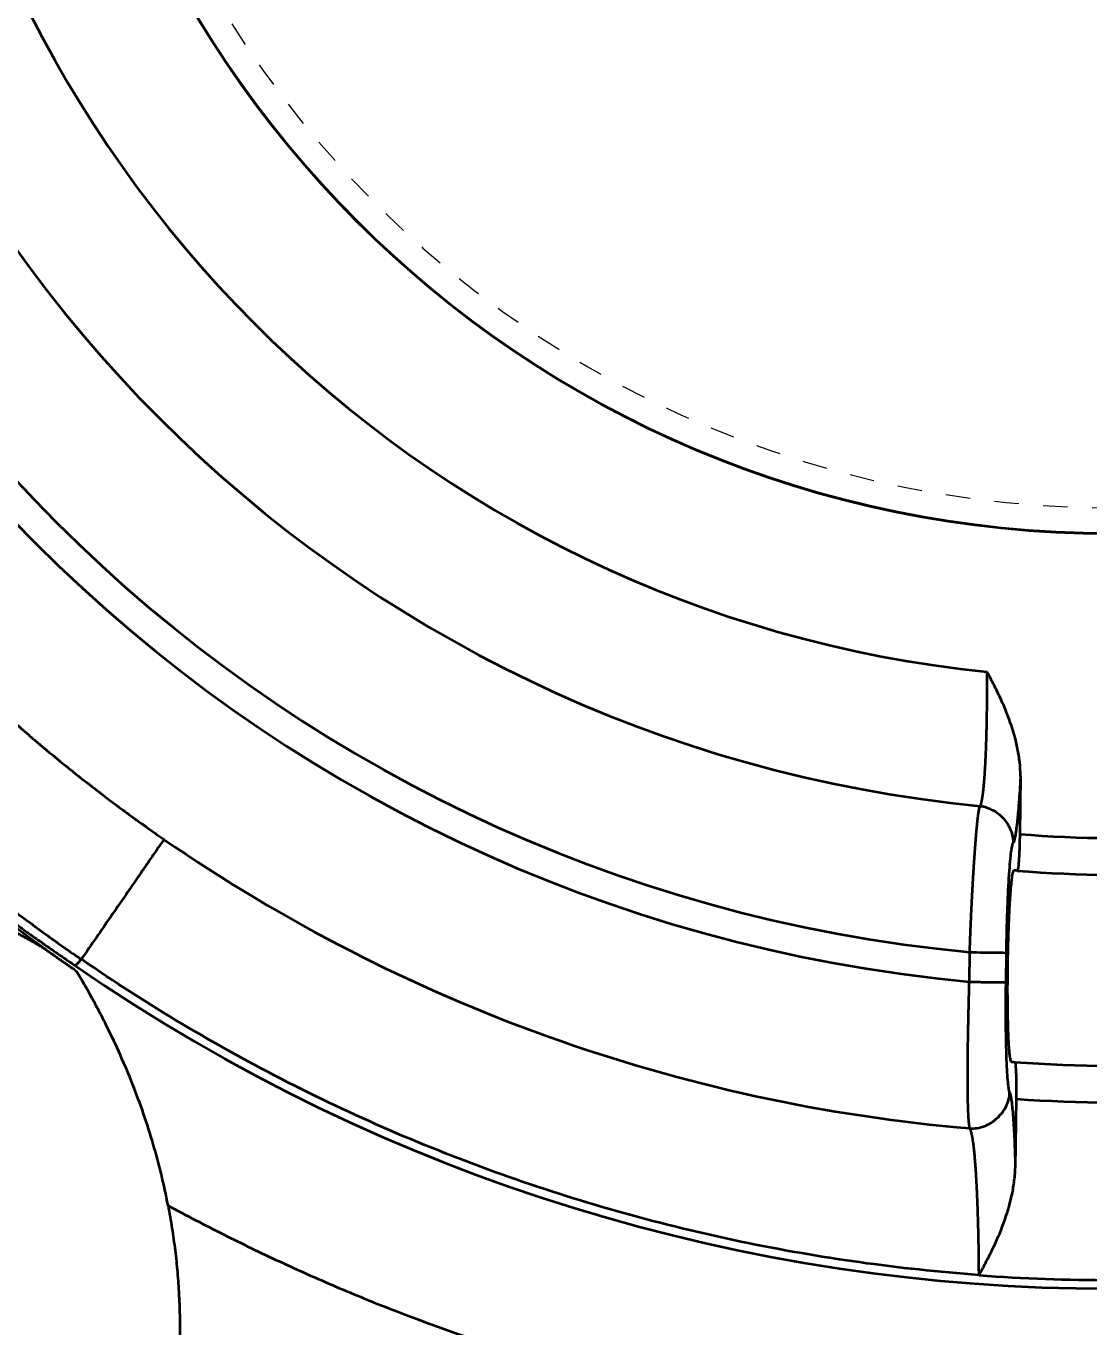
# Model space of a CAD drawing. Header units: millimetres. Extents: x -742 to 742, y -525 to 525.
# Drawn here: x -319.2 to -275.8, y 72.2 to 125.4 of the extents above; entities that cross this region are included whole.
import ezdxf

# ---------------------------------------------------------------- set-up
doc = ezdxf.new("R2010")
doc.units = ezdxf.units.MM
doc.linetypes.add('虚线', pattern=[2, 1, -1])
doc.layers.get('0').update_dxf_attribs({"lineweight": 18})
for name, color, linetype, lineweight in [('尺寸线层', 3, 'Continuous', 18), ('粗实线层', 7, 'Continuous', 35), ('虚线层', 6, '虚线', 18)]:
    doc.layers.add(name, color=color, linetype=linetype, lineweight=lineweight)
doc.styles.add('标准', font='', dxfattribs={"width": 0.667})
doc.styles.get('标准').set_extended_font_data('宋体')
doc.dimstyles.new('标准', dxfattribs={"dimscale": 3, "dimtxt": 3.5, "dimasz": 4, "dimexe": 2, "dimexo": 0, "dimtad": 1, "dimdsep": 46, "dimtxsty": '标准', "dimblk": '_CAXARROW', "dimcen": 0, "dimdle": 6, "dimazin": 2, "dimtfac": 0.707107, "dimtdec": 3, "dimtmove": 2, "dimatfit": 3, "dimfxl": 1, "dimfrac": 2, "dimtolj": 1, "dimarcsym": 1})

# ---------------------------------------------------------------- blocks, each defined once
blk = doc.blocks.new('*X7')
at = {"layer": '尺寸线层', "color": 0, "lineweight": 18}
blk.add_line((-274.916, -46.807), (-274.916, -96.025), dxfattribs=at)
at = {"layer": '尺寸线层', "color": 0, "lineweight": 18, "insert": (-281.954, -94.021), "char_height": 10.5, "width": 21, "attachment_point": 5, "rotation": 90, "line_spacing_factor": 1.15057, "style": '标准'}
blk.add_mtext('\\T1.1;0', dxfattribs=at)
blk = doc.blocks.new('_CAXARROW')
blk.add_hatch(color=0).paths.add_polyline_path([(0, 0), (-1, 0.125), (-1, -0.125)], flags=0)
blk = doc.blocks.new('*X10')
at = {"layer": '尺寸线层', "color": 0, "lineweight": 18}
blk.add_line((-474.916, -11.807), (-474.916, -103.314), dxfattribs=at)
at = {"layer": '尺寸线层', "color": 0, "lineweight": 18, "insert": (-481.954, -93.015), "char_height": 10.5, "width": 41.19614, "attachment_point": 5, "rotation": 90, "line_spacing_factor": 1.15057, "style": '标准'}
blk.add_mtext('\\T1.1;-200', dxfattribs=at)

msp = doc.modelspace()

# ---------------------------------------------------------------- linework, layer by layer
at = {"layer": '粗实线层'}
for p, q in [((-278.595, 94.747), (-278.627, 92.378)), ((-280.684, 86.344), (-280.668, 87.555)), ((-279.186, 86.325), (-279.17, 87.535)), ((-278.77, 81.56), (-278.808, 78.745))]:
    msp.add_line(p, q, dxfattribs=at)
msp.add_circle((-274.916, 148.193), 43.538, dxfattribs=at)
for centre, radius, start, end in [((-274.916, 148.193), 43.534, 180, 360), ((-274.93, 148.179), 49.433, 185.7365, 264.1572), ((-274.93, 148.179), 62.101, 185.32368, 264.6836), ((-274.93, 148.179), 60.894, 185.4054, 264.59313), ((-274.93, 148.179), 54.914, 185.5189, 264.4437), ((-274.93, 148.179), 68.058, 235.39094, 265.16899), ((-274.274, 148.179), 55.97, 265.5401, 273.1041), ((-274.274, 148.179), 57.47, 265.55819, 273.13304), ((-274.93, 148.179), 74.515, 231.3923, 234.31227), ((-274.93, 148.179), 74.366, 235.35727, 304.60855), ((-274.274, 148.179), 65.27, 265.99849, 272.90321), ((-274.274, 148.179), 66.77, 266.13891, 272.79768), ((-274.93, 148.179), 74.015, 265.8473, 274.25284)]:
    msp.add_arc(centre, radius, start, end, dxfattribs=at)
for points, degree, knots in [([(-323.032, 100.086), (-323.002, 100.056), (-322.94, 99.994), (-322.846, 99.899), (-322.749, 99.802), (-322.649, 99.703), (-322.546, 99.601), (-322.441, 99.497), (-322.333, 99.391), (-322.221, 99.282), (-322.107, 99.172), (-321.991, 99.058), (-321.871, 98.943), (-321.748, 98.825), (-321.623, 98.705), (-321.494, 98.583), (-321.363, 98.459), (-321.228, 98.333), (-321.091, 98.204), (-320.95, 98.074), (-320.73, 97.87), (-320.429, 97.594), (-320.047, 97.25), (-319.661, 96.908), (-319.272, 96.568), (-318.882, 96.233), (-318.326, 95.762), (-317.631, 95.189), (-316.828, 94.549), (-316.23, 94.086), (-315.801, 93.761), (-315.501, 93.537), (-315.182, 93.3), (-314.892, 93.089), (-314.643, 92.909), (-314.445, 92.767), (-314.255, 92.632), (-314.075, 92.504), (-313.903, 92.384), (-313.741, 92.272), (-313.636, 92.199), (-313.585, 92.164)], 3, [0, 0, 0, 0, 0.129827, 0.263302, 0.400423, 0.541192, 0.685608, 0.833672, 0.985384, 1.140743, 1.299751, 1.462407, 1.628711, 1.798664, 1.972266, 2.149516, 2.330416, 2.514964, 2.703162, 2.89501, 3.090507, 3.604983, 4.119133, 4.632956, 5.154136, 5.667976, 6.174474, 7.34125, 8.369014, 9.257756, 9.608555, 9.982734, 10.380294, 10.801236, 11.057222, 11.301506, 11.534087, 11.754965, 11.964143, 12.161619, 12.347394, 12.347394, 12.347394, 12.347394]), ([(-280.247, 93.523), (-280.246, 93.524), (-280.244, 93.526), (-280.242, 93.529), (-280.24, 93.532), (-280.237, 93.536), (-280.235, 93.54), (-280.232, 93.545), (-280.23, 93.549), (-280.227, 93.554), (-280.225, 93.559), (-280.223, 93.565), (-280.22, 93.57), (-280.218, 93.576), (-280.215, 93.583), (-280.213, 93.589), (-280.211, 93.596), (-280.208, 93.603), (-280.206, 93.61), (-280.203, 93.617), (-280.201, 93.625), (-280.199, 93.633), (-280.196, 93.642), (-280.194, 93.65), (-280.192, 93.659), (-280.189, 93.668), (-280.187, 93.677), (-280.185, 93.687), (-280.183, 93.697), (-280.18, 93.707), (-280.178, 93.717), (-280.176, 93.728), (-280.174, 93.739), (-280.171, 93.75), (-280.169, 93.761), (-280.167, 93.773), (-280.165, 93.784), (-280.162, 93.797), (-280.16, 93.809), (-280.158, 93.821), (-280.156, 93.834), (-280.154, 93.847), (-280.151, 93.861), (-280.149, 93.874), (-280.147, 93.888), (-280.145, 93.902), (-280.143, 93.917), (-280.141, 93.931), (-280.139, 93.946), (-280.136, 93.961), (-280.134, 93.976), (-280.132, 93.992), (-280.13, 94.008), (-280.128, 94.024), (-280.126, 94.04), (-280.124, 94.056), (-280.122, 94.073), (-280.12, 94.09), (-280.118, 94.107), (-280.116, 94.125), (-280.114, 94.142), (-280.112, 94.16), (-280.11, 94.178), (-280.108, 94.197), (-280.106, 94.215), (-280.104, 94.234), (-280.102, 94.253), (-280.1, 94.272), (-280.098, 94.292), (-280.096, 94.311), (-280.094, 94.331), (-280.092, 94.352), (-280.09, 94.372), (-280.088, 94.392), (-280.087, 94.413), (-280.085, 94.434), (-280.083, 94.456), (-280.081, 94.477), (-280.079, 94.499), (-280.077, 94.521), (-280.076, 94.543), (-280.074, 94.565), (-280.072, 94.587), (-280.07, 94.61), (-280.068, 94.633), (-280.067, 94.656), (-280.065, 94.679), (-280.063, 94.703), (-280.061, 94.727), (-280.06, 94.751), (-280.058, 94.775), (-280.056, 94.799), (-280.055, 94.824), (-280.053, 94.848), (-280.051, 94.873), (-280.05, 94.898), (-280.048, 94.924), (-280.046, 94.949), (-280.045, 94.975), (-280.043, 95.001), (-280.042, 95.027), (-280.04, 95.053), (-280.039, 95.08), (-280.037, 95.106), (-280.036, 95.133), (-280.034, 95.16), (-280.032, 95.187), (-280.031, 95.215), (-280.03, 95.242), (-280.028, 95.27), (-280.027, 95.298), (-280.025, 95.326), (-280.024, 95.354), (-280.022, 95.382), (-280.021, 95.411), (-280.019, 95.439), (-280.018, 95.468), (-280.017, 95.497), (-280.015, 95.527), (-280.014, 95.556), (-280.013, 95.586), (-280.011, 95.615), (-280.01, 95.645), (-280.009, 95.675), (-280.008, 95.705), (-280.006, 95.736), (-280.005, 95.766), (-280.004, 95.797), (-280.003, 95.827), (-280.001, 95.858), (-280, 95.889), (-279.999, 95.921), (-279.998, 95.952), (-279.997, 95.983), (-279.996, 96.015), (-279.995, 96.047), (-279.993, 96.079), (-279.992, 96.111), (-279.991, 96.143), (-279.99, 96.175), (-279.989, 96.207), (-279.988, 96.24), (-279.987, 96.273), (-279.986, 96.306), (-279.985, 96.338), (-279.984, 96.371), (-279.983, 96.405), (-279.982, 96.438), (-279.982, 96.471), (-279.981, 96.505), (-279.98, 96.538), (-279.979, 96.572), (-279.978, 96.606), (-279.977, 96.64), (-279.976, 96.674), (-279.976, 96.708), (-279.975, 96.743), (-279.974, 96.777), (-279.973, 96.811), (-279.973, 96.846), (-279.972, 96.881), (-279.971, 96.916), (-279.97, 96.95), (-279.97, 96.985), (-279.969, 97.02), (-279.968, 97.056), (-279.968, 97.091), (-279.967, 97.126), (-279.967, 97.162), (-279.966, 97.197), (-279.966, 97.233), (-279.965, 97.268), (-279.965, 97.304), (-279.964, 97.34), (-279.964, 97.376), (-279.963, 97.412), (-279.963, 97.448), (-279.962, 97.484), (-279.962, 97.52), (-279.962, 97.556), (-279.961, 97.592), (-279.961, 97.629), (-279.96, 97.665), (-279.96, 97.702), (-279.96, 97.738), (-279.96, 97.775), (-279.959, 97.812), (-279.959, 97.848), (-279.959, 97.885), (-279.959, 97.922), (-279.959, 97.959), (-279.958, 97.996), (-279.958, 98.032), (-279.958, 98.069), (-279.958, 98.107), (-279.958, 98.144), (-279.958, 98.181), (-279.958, 98.218), (-279.958, 98.255), (-279.958, 98.292), (-279.958, 98.329), (-279.958, 98.367), (-279.958, 98.404), (-279.958, 98.441), (-279.958, 98.479), (-279.958, 98.516), (-279.959, 98.553), (-279.959, 98.591), (-279.959, 98.628), (-279.959, 98.666), (-279.959, 98.703), (-279.96, 98.741), (-279.96, 98.778), (-279.96, 98.815), (-279.961, 98.853), (-279.961, 98.89), (-279.961, 98.928), (-279.962, 98.965), (-279.962, 98.99), (-279.962, 99.003)], 3, [0, 0, 0, 0, 0.025686, 0.051368, 0.077046, 0.102719, 0.128388, 0.154053, 0.179714, 0.205371, 0.231024, 0.256672, 0.282317, 0.307957, 0.333594, 0.359226, 0.384855, 0.410479, 0.4361, 0.461716, 0.487329, 0.512937, 0.538542, 0.564143, 0.58974, 0.615333, 0.640922, 0.666508, 0.69209, 0.717668, 0.743242, 0.768812, 0.794379, 0.819942, 0.845501, 0.871057, 0.896609, 0.922158, 0.947702, 0.973244, 0.998781, 1.024315, 1.049846, 1.075373, 1.100896, 1.126416, 1.151933, 1.177446, 1.202956, 1.228462, 1.253965, 1.279464, 1.30496, 1.330453, 1.355942, 1.381428, 1.406911, 1.432391, 1.457867, 1.48334, 1.50881, 1.534276, 1.55974, 1.5852, 1.610657, 1.636111, 1.661562, 1.68701, 1.712454, 1.737896, 1.763335, 1.78877, 1.814203, 1.839632, 1.865059, 1.890482, 1.915903, 1.941321, 1.966735, 1.992147, 2.017556, 2.042963, 2.068366, 2.093766, 2.119164, 2.144559, 2.169951, 2.19534, 2.220727, 2.246111, 2.271492, 2.296871, 2.322246, 2.34762, 2.37299, 2.398358, 2.423723, 2.449086, 2.474446, 2.499804, 2.525159, 2.550511, 2.575861, 2.601209, 2.626554, 2.651896, 2.677236, 2.702574, 2.727909, 2.753242, 2.778572, 2.8039, 2.829226, 2.854549, 2.87987, 2.905189, 2.930506, 2.95582, 2.981132, 3.006441, 3.031749, 3.057054, 3.082357, 3.107657, 3.132956, 3.158252, 3.183547, 3.208839, 3.234129, 3.259417, 3.284703, 3.309986, 3.335268, 3.360548, 3.385825, 3.411101, 3.436374, 3.461646, 3.486916, 3.512183, 3.537449, 3.562713, 3.587974, 3.613234, 3.638492, 3.663748, 3.689003, 3.714255, 3.739506, 3.764754, 3.790001, 3.815246, 3.84049, 3.865731, 3.890971, 3.916209, 3.941445, 3.96668, 3.991912, 4.017143, 4.042373, 4.0676, 4.092826, 4.118051, 4.143274, 4.168495, 4.193714, 4.218932, 4.244148, 4.269363, 4.294576, 4.319787, 4.344997, 4.370206, 4.395413, 4.420618, 4.445822, 4.471024, 4.496225, 4.521424, 4.546622, 4.571819, 4.597014, 4.622207, 4.647399, 4.67259, 4.697779, 4.722967, 4.748154, 4.773339, 4.798523, 4.823705, 4.848887, 4.874066, 4.899245, 4.924422, 4.949598, 4.974772, 4.999946, 5.025118, 5.050289, 5.075458, 5.100626, 5.125793, 5.150959, 5.176124, 5.201287, 5.226449, 5.25161, 5.27677, 5.301929, 5.327086, 5.352242, 5.377398, 5.402552, 5.427705, 5.452856, 5.478007, 5.503157, 5.503157, 5.503157, 5.503157]), ([(-278.595, 94.747), (-278.597, 94.937), (-278.618, 95.314), (-278.734, 96.051), (-278.989, 96.95), (-279.356, 97.82), (-279.693, 98.5), (-279.871, 98.836), (-279.962, 99.003)], 3, [0, 0, 0, 0, 0.564577, 1.129155, 2.258309, 3.387464, 3.952041, 4.516618, 4.516618, 4.516618, 4.516618]), ([(-327.257, 95.849), (-327.058, 95.648), (-326.658, 95.25), (-325.852, 94.466), (-324.834, 93.511), (-323.591, 92.4), (-322.324, 91.318), (-321.03, 90.263), (-319.709, 89.234), (-318.579, 88.401), (-317.664, 87.745), (-317.201, 87.421), (-316.967, 87.261)], 3, [0, 0, 0, 0, 0.838899, 1.677798, 3.355597, 5.033395, 6.711193, 8.388991, 10.06679, 11.744588, 12.583487, 13.422386, 13.422386, 13.422386, 13.422386]), ([(-278.595, 94.747), (-278.598, 94.697), (-278.603, 94.598), (-278.614, 94.406), (-278.634, 94.083), (-278.663, 93.66), (-278.693, 93.29), (-278.717, 93.026), (-278.743, 92.784), (-278.775, 92.523), (-278.814, 92.278), (-278.847, 92.133), (-278.874, 92.053), (-278.887, 92.025), (-278.894, 92.015)], 3, [0, 0, 0, 0, 0.086107, 0.172214, 0.344429, 0.688858, 1.033287, 1.205501, 1.377716, 1.722145, 2.066573, 2.411002, 2.583217, 2.755431, 2.755431, 2.755431, 2.755431]), ([(-280.668, 87.555), (-280.667, 87.568), (-280.667, 87.594), (-280.665, 87.633), (-280.664, 87.673), (-280.663, 87.712), (-280.661, 87.751), (-280.66, 87.79), (-280.659, 87.829), (-280.657, 87.868), (-280.656, 87.907), (-280.654, 87.946), (-280.653, 87.985), (-280.652, 88.024), (-280.65, 88.063), (-280.649, 88.101), (-280.647, 88.14), (-280.646, 88.179), (-280.644, 88.217), (-280.643, 88.256), (-280.641, 88.294), (-280.64, 88.332), (-280.638, 88.371), (-280.637, 88.409), (-280.635, 88.447), (-280.634, 88.485), (-280.632, 88.523), (-280.63, 88.561), (-280.629, 88.599), (-280.627, 88.637), (-280.626, 88.675), (-280.624, 88.712), (-280.622, 88.75), (-280.621, 88.787), (-280.619, 88.825), (-280.617, 88.862), (-280.616, 88.899), (-280.614, 88.936), (-280.612, 88.973), (-280.611, 89.01), (-280.609, 89.047), (-280.607, 89.084), (-280.606, 89.121), (-280.604, 89.157), (-280.602, 89.194), (-280.601, 89.23), (-280.599, 89.266), (-280.597, 89.303), (-280.595, 89.339), (-280.594, 89.375), (-280.592, 89.411), (-280.59, 89.446), (-280.588, 89.482), (-280.587, 89.518), (-280.585, 89.553), (-280.583, 89.589), (-280.581, 89.624), (-280.579, 89.659), (-280.578, 89.694), (-280.576, 89.729), (-280.574, 89.764), (-280.572, 89.798), (-280.57, 89.833), (-280.568, 89.867), (-280.567, 89.902), (-280.565, 89.936), (-280.563, 89.97), (-280.561, 90.004), (-280.559, 90.038), (-280.557, 90.071), (-280.556, 90.105), (-280.554, 90.138), (-280.552, 90.172), (-280.55, 90.205), (-280.548, 90.238), (-280.546, 90.271), (-280.544, 90.304), (-280.543, 90.336), (-280.541, 90.369), (-280.539, 90.401), (-280.537, 90.434), (-280.535, 90.466), (-280.533, 90.498), (-280.531, 90.53), (-280.53, 90.561), (-280.528, 90.593), (-280.526, 90.624), (-280.524, 90.656), (-280.522, 90.687), (-280.52, 90.718), (-280.518, 90.749), (-280.516, 90.779), (-280.514, 90.81), (-280.513, 90.84), (-280.511, 90.871), (-280.509, 90.901), (-280.507, 90.931), (-280.505, 90.961), (-280.503, 90.99), (-280.501, 91.02), (-280.499, 91.049), (-280.497, 91.078), (-280.496, 91.107), (-280.494, 91.136), (-280.492, 91.165), (-280.49, 91.194), (-280.488, 91.222), (-280.486, 91.25), (-280.484, 91.278), (-280.482, 91.306), (-280.481, 91.334), (-280.479, 91.362), (-280.477, 91.389), (-280.475, 91.417), (-280.473, 91.444), (-280.471, 91.471), (-280.469, 91.498), (-280.467, 91.524), (-280.466, 91.551), (-280.464, 91.577), (-280.462, 91.603), (-280.46, 91.629), (-280.458, 91.655), (-280.456, 91.681), (-280.454, 91.706), (-280.453, 91.732), (-280.451, 91.757), (-280.449, 91.782), (-280.447, 91.807), (-280.445, 91.831), (-280.443, 91.856), (-280.442, 91.88), (-280.44, 91.904), (-280.438, 91.928), (-280.436, 91.952), (-280.434, 91.976), (-280.432, 91.999), (-280.431, 92.023), (-280.429, 92.046), (-280.427, 92.069), (-280.425, 92.091), (-280.423, 92.114), (-280.422, 92.137), (-280.42, 92.159), (-280.418, 92.181), (-280.416, 92.203), (-280.415, 92.225), (-280.413, 92.246), (-280.411, 92.267), (-280.409, 92.289), (-280.407, 92.31), (-280.406, 92.331), (-280.404, 92.351), (-280.402, 92.372), (-280.4, 92.392), (-280.399, 92.412), (-280.397, 92.432), (-280.395, 92.452), (-280.393, 92.471), (-280.392, 92.491), (-280.39, 92.51), (-280.388, 92.529), (-280.387, 92.548), (-280.385, 92.567), (-280.383, 92.585), (-280.381, 92.604), (-280.38, 92.622), (-280.378, 92.64), (-280.376, 92.658), (-280.375, 92.675), (-280.373, 92.693), (-280.371, 92.71), (-280.37, 92.727), (-280.368, 92.744), (-280.366, 92.761), (-280.365, 92.777), (-280.363, 92.794), (-280.361, 92.81), (-280.36, 92.826), (-280.358, 92.842), (-280.356, 92.857), (-280.355, 92.873), (-280.353, 92.888), (-280.352, 92.903), (-280.35, 92.918), (-280.348, 92.933), (-280.347, 92.947), (-280.345, 92.962), (-280.344, 92.976), (-280.342, 92.99), (-280.34, 93.004), (-280.339, 93.017), (-280.337, 93.031), (-280.336, 93.044), (-280.334, 93.057), (-280.332, 93.07), (-280.331, 93.083), (-280.329, 93.095), (-280.328, 93.108), (-280.326, 93.12), (-280.325, 93.132), (-280.323, 93.144), (-280.322, 93.155), (-280.32, 93.167), (-280.319, 93.178), (-280.317, 93.189), (-280.316, 93.2), (-280.314, 93.211), (-280.313, 93.222), (-280.311, 93.232), (-280.31, 93.242), (-280.308, 93.252), (-280.307, 93.262), (-280.305, 93.272), (-280.304, 93.282), (-280.302, 93.291), (-280.301, 93.3), (-280.299, 93.309), (-280.298, 93.318), (-280.296, 93.326), (-280.295, 93.335), (-280.294, 93.343), (-280.292, 93.351), (-280.291, 93.359), (-280.289, 93.367), (-280.288, 93.375), (-280.286, 93.382), (-280.285, 93.389), (-280.284, 93.396), (-280.282, 93.403), (-280.281, 93.41), (-280.279, 93.417), (-280.278, 93.423), (-280.277, 93.429), (-280.275, 93.435), (-280.274, 93.441), (-280.272, 93.447), (-280.271, 93.452), (-280.27, 93.458), (-280.268, 93.463), (-280.267, 93.468), (-280.266, 93.473), (-280.264, 93.477), (-280.263, 93.482), (-280.262, 93.486), (-280.26, 93.49), (-280.259, 93.494), (-280.257, 93.498), (-280.256, 93.502), (-280.255, 93.505), (-280.253, 93.508), (-280.252, 93.512), (-280.251, 93.515), (-280.25, 93.517), (-280.248, 93.52), (-280.247, 93.522), (-280.247, 93.523)], 3, [0, 0, 0, 0, 0.026341, 0.052659, 0.078955, 0.105229, 0.131481, 0.157711, 0.183919, 0.210104, 0.236268, 0.262409, 0.288528, 0.314625, 0.3407, 0.366752, 0.392783, 0.418792, 0.444778, 0.470742, 0.496684, 0.522605, 0.548503, 0.574378, 0.600232, 0.626064, 0.651874, 0.677661, 0.703427, 0.72917, 0.754892, 0.780591, 0.806268, 0.831924, 0.857557, 0.883168, 0.908757, 0.934324, 0.95987, 0.985393, 1.010894, 1.036373, 1.06183, 1.087265, 1.112678, 1.138069, 1.163438, 1.188785, 1.21411, 1.239413, 1.264694, 1.289953, 1.31519, 1.340405, 1.365598, 1.390769, 1.415919, 1.441046, 1.466151, 1.491235, 1.516296, 1.541336, 1.566353, 1.591349, 1.616322, 1.641274, 1.666204, 1.691112, 1.715998, 1.740862, 1.765704, 1.790525, 1.815323, 1.840099, 1.864854, 1.889587, 1.914298, 1.938986, 1.963654, 1.988299, 2.012922, 2.037523, 2.062103, 2.086661, 2.111197, 2.135711, 2.160203, 2.184673, 2.209122, 2.233548, 2.257953, 2.282336, 2.306697, 2.331036, 2.355354, 2.379649, 2.403923, 2.428175, 2.452406, 2.476614, 2.500801, 2.524965, 2.549108, 2.57323, 2.597329, 2.621407, 2.645463, 2.669497, 2.693509, 2.7175, 2.741468, 2.765415, 2.789341, 2.813244, 2.837126, 2.860986, 2.884824, 2.908641, 2.932436, 2.956209, 2.97996, 3.00369, 3.027397, 3.051084, 3.074748, 3.098391, 3.122012, 3.145611, 3.169188, 3.192744, 3.216279, 3.239791, 3.263282, 3.286751, 3.310198, 3.333624, 3.357028, 3.38041, 3.403771, 3.42711, 3.450427, 3.473723, 3.496997, 3.52025, 3.54348, 3.566689, 3.589877, 3.613043, 3.636187, 3.659309, 3.68241, 3.705489, 3.728547, 3.751583, 3.774598, 3.79759, 3.820561, 3.843511, 3.866439, 3.889345, 3.91223, 3.935093, 3.957935, 3.980755, 4.003553, 4.02633, 4.049085, 4.071819, 4.094531, 4.117221, 4.13989, 4.162538, 4.185164, 4.207768, 4.230351, 4.252912, 4.275451, 4.297969, 4.320466, 4.342941, 4.365394, 4.387826, 4.410237, 4.432626, 4.454993, 4.477339, 4.499663, 4.521966, 4.544247, 4.566507, 4.588746, 4.610963, 4.633158, 4.655332, 4.677484, 4.699615, 4.721725, 4.743813, 4.765879, 4.787924, 4.809948, 4.83195, 4.85393, 4.87589, 4.897827, 4.919744, 4.941639, 4.963512, 4.985364, 5.007194, 5.029004, 5.050791, 5.072558, 5.094303, 5.116026, 5.137728, 5.159409, 5.181068, 5.202706, 5.224322, 5.245917, 5.267491, 5.289043, 5.310574, 5.332084, 5.353572, 5.375039, 5.396484, 5.417908, 5.439311, 5.460693, 5.482053, 5.503391, 5.524709, 5.546005, 5.567279, 5.588533, 5.609765, 5.630975, 5.652165, 5.673333, 5.69448, 5.715605, 5.736709, 5.757792, 5.778854, 5.799894, 5.820913, 5.841911, 5.862887, 5.883842, 5.904776, 5.925689, 5.94658, 5.96745, 5.988299, 5.988299, 5.988299, 5.988299]), ([(-280.247, 93.523), (-280.156, 93.514), (-279.977, 93.476), (-279.639, 93.33), (-279.271, 93.036), (-279.019, 92.639), (-278.911, 92.288), (-278.893, 92.106), (-278.894, 92.015)], 3, [0, 0, 0, 0, 0.275577, 0.551155, 1.10231, 1.653465, 1.929042, 2.20462, 2.20462, 2.20462, 2.20462]), ([(-318.4, 87.657), (-318.42, 87.669), (-318.46, 87.693), (-318.52, 87.73), (-318.58, 87.766), (-318.64, 87.801), (-318.7, 87.837), (-318.76, 87.872), (-318.82, 87.907), (-318.88, 87.941), (-318.94, 87.976), (-319, 88.01), (-319.06, 88.043), (-319.121, 88.077), (-319.181, 88.11), (-319.241, 88.143), (-319.301, 88.176), (-319.361, 88.209), (-319.421, 88.241), (-319.481, 88.273), (-319.541, 88.305), (-319.6, 88.336), (-319.66, 88.367), (-319.72, 88.398), (-319.78, 88.429), (-319.84, 88.46), (-319.9, 88.49), (-319.96, 88.52), (-320.02, 88.55), (-320.08, 88.58), (-320.14, 88.609), (-320.2, 88.638), (-320.332, 88.702), (-320.538, 88.799), (-320.824, 88.928), (-321.118, 89.056), (-321.421, 89.184), (-321.733, 89.309), (-322.055, 89.434), (-322.458, 89.583), (-323.016, 89.782), (-323.559, 89.966), (-324.002, 90.113), (-324.264, 90.199), (-324.506, 90.279), (-324.727, 90.351), (-324.928, 90.417), (-325.108, 90.476), (-325.358, 90.56), (-325.672, 90.666), (-326.045, 90.796), (-326.383, 90.919), (-326.712, 91.045), (-327.039, 91.177), (-327.368, 91.32), (-327.677, 91.463), (-327.898, 91.574), (-328.04, 91.648), (-328.108, 91.685), (-328.176, 91.722), (-328.243, 91.759), (-328.309, 91.796), (-328.375, 91.834), (-328.44, 91.872), (-328.504, 91.911), (-328.568, 91.95), (-328.631, 91.989), (-328.693, 92.028), (-328.755, 92.068), (-328.816, 92.108), (-328.876, 92.149), (-328.936, 92.19), (-328.996, 92.231), (-329.054, 92.273), (-329.112, 92.315), (-329.17, 92.357), (-329.227, 92.4), (-329.283, 92.443), (-329.339, 92.486), (-329.394, 92.53), (-329.449, 92.574), (-329.504, 92.619), (-329.557, 92.664), (-329.611, 92.71), (-329.664, 92.755), (-329.716, 92.802), (-329.768, 92.848), (-329.819, 92.896), (-329.87, 92.943), (-329.92, 92.991), (-329.97, 93.04), (-330.003, 93.073), (-330.02, 93.089)], 3, [0, 0, 0, 0, 0.06954, 0.138923, 0.208151, 0.277228, 0.346156, 0.414937, 0.483574, 0.552069, 0.620425, 0.688644, 0.756728, 0.824681, 0.892503, 0.960198, 1.027768, 1.095215, 1.162542, 1.22975, 1.296842, 1.36382, 1.430686, 1.497443, 1.564092, 1.630634, 1.697067, 1.763392, 1.829607, 1.895712, 1.961706, 2.027588, 2.093358, 2.39525, 2.705002, 3.022603, 3.348031, 3.681229, 4.022093, 4.372763, 4.96202, 5.787345, 6.085651, 6.362449, 6.617824, 6.851817, 7.064417, 7.255583, 7.425294, 7.862301, 8.263402, 8.628582, 8.957885, 9.341874, 9.707053, 10.053594, 10.381909, 10.461162, 10.539831, 10.61793, 10.695475, 10.772481, 10.848964, 10.924939, 11.000422, 11.07543, 11.149979, 11.224085, 11.297765, 11.371035, 11.443914, 11.516418, 11.588564, 11.66037, 11.731854, 11.803034, 11.873928, 11.944553, 12.014929, 12.085073, 12.155005, 12.224743, 12.294305, 12.363711, 12.43298, 12.502131, 12.571182, 12.640154, 12.709065, 12.777935, 12.846784, 12.91563, 12.91563, 12.91563, 12.91563]), ([(-313.585, 92.164), (-313.609, 92.128), (-313.652, 92.065), (-313.774, 91.889), (-313.853, 91.774), (-314.044, 91.498), (-314.156, 91.336), (-314.409, 90.969), (-314.551, 90.764), (-314.858, 90.318), (-315.024, 90.077), (-315.376, 89.567), (-315.562, 89.299), (-315.946, 88.741), (-316.145, 88.453), (-316.55, 87.867), (-316.755, 87.569), (-316.961, 87.271)], 3, [0, 0, 0, 0, 0.74308, 0.74308, 1.486159, 1.486159, 2.229239, 2.229239, 2.972319, 2.972319, 3.715398, 3.715398, 4.458478, 4.458478, 5.201558, 5.201558, 5.944637, 5.944637, 5.944637, 5.944637]), ([(-279.17, 87.535), (-279.166, 87.817), (-279.156, 88.378), (-279.125, 89.456), (-279.07, 90.66), (-278.999, 91.495), (-278.939, 91.892), (-278.909, 91.992), (-278.894, 92.015)], 3, [0, 0, 0, 0, 0.561973, 1.123947, 2.247894, 3.37184, 3.933814, 4.495787, 4.495787, 4.495787, 4.495787]), ([(-278.627, 92.378), (-278.628, 92.279), (-278.63, 92.182), (-278.633, 92.038), (-278.634, 91.99), (-278.636, 91.92), (-278.637, 91.896), (-278.639, 91.85), (-278.639, 91.827), (-278.643, 91.713), (-278.647, 91.627), (-278.652, 91.525), (-278.653, 91.505), (-278.655, 91.465), (-278.656, 91.446), (-278.659, 91.389), (-278.661, 91.352), (-278.668, 91.249), (-278.673, 91.187), (-278.679, 91.118), (-278.681, 91.105), (-278.683, 91.08), (-278.684, 91.068), (-278.688, 91.033), (-278.693, 90.992), (-278.699, 90.959), (-278.703, 90.938), (-278.704, 90.931), (-278.707, 90.919), (-278.708, 90.914), (-278.715, 90.89), (-278.72, 90.881), (-278.725, 90.881)], 3, [0, 0, 0, 0, 0.188204, 0.188204, 0.282306, 0.282306, 0.329356, 0.329356, 0.376407, 0.376407, 0.564611, 0.564611, 0.611662, 0.611662, 0.658713, 0.658713, 0.752815, 0.752815, 0.941019, 0.941019, 0.988069, 0.988069, 1.03512, 1.03512, 1.129222, 1.223324, 1.223324, 1.270375, 1.270375, 1.317426, 1.317426, 1.50563, 1.50563, 1.50563, 1.50563]), ([(-278.961, 83.077), (-278.968, 83.078), (-278.974, 83.085), (-278.987, 83.111), (-279, 83.149), (-279.012, 83.212), (-279.019, 83.259), (-279.021, 83.269), (-279.024, 83.289), (-279.025, 83.3), (-279.03, 83.333), (-279.032, 83.356), (-279.041, 83.43), (-279.051, 83.54), (-279.061, 83.671), (-279.068, 83.778), (-279.071, 83.834), (-279.074, 83.892), (-279.077, 83.932), (-279.078, 83.952), (-279.083, 84.054), (-279.09, 84.227), (-279.1, 84.51), (-279.105, 84.715), (-279.108, 84.848), (-279.109, 84.875), (-279.11, 84.93), (-279.11, 84.957), (-279.112, 85.04), (-279.113, 85.096), (-279.115, 85.265), (-279.118, 85.495), (-279.119, 85.735), (-279.12, 85.918), (-279.12, 86.011), (-279.12, 86.105), (-279.12, 86.168), (-279.119, 86.199), (-279.119, 86.357), (-279.118, 86.483), (-279.116, 86.737), (-279.115, 86.864), (-279.112, 87.118), (-279.11, 87.246), (-279.106, 87.438), (-279.105, 87.502), (-279.102, 87.629), (-279.101, 87.692), (-279.096, 87.88), (-279.09, 88.127), (-279.082, 88.367), (-279.076, 88.544), (-279.074, 88.603), (-279.071, 88.69), (-279.069, 88.719), (-279.067, 88.777), (-279.061, 88.919), (-279.05, 89.166), (-279.04, 89.37), (-279.029, 89.567), (-279.023, 89.662), (-279.015, 89.776), (-279.014, 89.798), (-279.011, 89.843), (-279.006, 89.908), (-279.002, 89.971), (-278.992, 90.092), (-278.98, 90.244), (-278.966, 90.374), (-278.956, 90.465), (-278.953, 90.494), (-278.948, 90.535), (-278.946, 90.548), (-278.943, 90.574), (-278.941, 90.587), (-278.932, 90.648), (-278.919, 90.733), (-278.905, 90.794), (-278.895, 90.831), (-278.891, 90.842), (-278.884, 90.86), (-278.881, 90.868), (-278.871, 90.886), (-278.864, 90.892), (-278.857, 90.892)], 3, [0, 0, 0, 0, 0.245485, 0.245485, 0.49097, 0.736456, 0.736456, 0.797827, 0.797827, 0.859198, 0.859198, 0.981941, 0.981941, 1.227426, 1.472911, 1.472911, 1.595654, 1.657025, 1.657025, 1.718397, 1.718397, 1.963882, 2.209367, 2.454852, 2.454852, 2.516223, 2.516223, 2.577595, 2.577595, 2.700337, 2.700337, 2.945823, 3.191308, 3.191308, 3.31405, 3.375422, 3.375422, 3.436793, 3.436793, 3.682278, 3.682278, 3.927763, 3.927763, 4.173249, 4.173249, 4.295991, 4.295991, 4.418734, 4.418734, 4.664219, 4.909704, 4.909704, 5.032447, 5.032447, 5.093818, 5.093818, 5.15519, 5.400675, 5.64616, 5.64616, 5.891645, 5.891645, 5.953016, 5.953016, 6.014388, 6.13713, 6.13713, 6.382616, 6.628101, 6.628101, 6.750843, 6.750843, 6.812215, 6.812215, 6.873586, 6.873586, 7.119071, 7.364556, 7.364556, 7.487299, 7.487299, 7.610042, 7.610042, 7.855527, 7.855527, 7.855527, 7.855527]), ([(-321.426, 89.95), (-321.07, 89.711), (-320.717, 89.466), (-320.19, 89.095), (-320.016, 88.97), (-319.666, 88.721), (-319.491, 88.597), (-319.141, 88.347), (-318.966, 88.223), (-318.704, 88.037), (-318.616, 87.975), (-318.44, 87.852), (-318.352, 87.79), (-318.087, 87.607), (-317.911, 87.485), (-317.557, 87.241), (-317.38, 87.119), (-317.204, 86.997)], 3, [0, 0, 0, 0, 1.288163, 1.288163, 1.932244, 1.932244, 2.576326, 2.576326, 3.220407, 3.220407, 3.542448, 3.542448, 3.864489, 3.864489, 4.50857, 4.50857, 5.152652, 5.152652, 5.152652, 5.152652]), ([(-317.204, 86.997), (-317.172, 87.043), (-317.088, 87.126), (-317.001, 87.212), (-316.967, 87.261)], 3, [0, 0, 0, 0, 0.1771137, 0.3542274, 0.3542274, 0.3542274, 0.3542274]), ([(-280.289, 74.37), (-281.923, 74.489), (-283.554, 74.662), (-286.801, 75.116), (-288.416, 75.397), (-291.625, 76.065), (-293.219, 76.453), (-296.377, 77.333), (-297.941, 77.825), (-301.033, 78.913), (-302.561, 79.509), (-305.574, 80.799), (-307.059, 81.495), (-309.98, 82.983), (-311.416, 83.775), (-314.232, 85.454), (-315.612, 86.34), (-316.961, 87.271)], 3, [0, 0, 0, 0, 4.916795, 4.916795, 9.83359, 9.83359, 14.750386, 14.750386, 19.667181, 19.667181, 24.583976, 24.583976, 29.500771, 29.500771, 34.417566, 34.417566, 39.334362, 39.334362, 39.334362, 39.334362]), ([(-317.344, 86.913), (-317.312, 86.9), (-317.291, 86.886), (-317.273, 86.874), (-317.225, 86.822), (-317.207, 86.809), (-317.187, 86.796), (-317.155, 86.782)], 2, [0, 0, 0, 0.0581801, 0.0581801, 0.1163603, 0.1745404, 0.1745404, 0.2327206, 0.2327206, 0.2327206]), ([(-313.419, 77.209), (-313.58, 78.057), (-313.783, 78.894), (-314.266, 80.544), (-314.547, 81.357), (-315.023, 82.56), (-315.191, 82.958), (-315.544, 83.747), (-315.821, 84.334), (-316.115, 84.91), (-316.314, 85.291), (-316.415, 85.48), (-316.723, 86.044), (-316.936, 86.415), (-317.155, 86.782)], 3, [0, 0, 0, 0, 2.582242, 2.582242, 5.164484, 5.164484, 6.455605, 6.455605, 7.746726, 8.392286, 8.392286, 9.037847, 9.037847, 10.328968, 10.328968, 10.328968, 10.328968]), ([(-280.662, 80.362), (-280.662, 80.364), (-280.663, 80.367), (-280.664, 80.372), (-280.666, 80.378), (-280.667, 80.383), (-280.669, 80.389), (-280.67, 80.396), (-280.672, 80.402), (-280.673, 80.409), (-280.675, 80.416), (-280.676, 80.423), (-280.677, 80.431), (-280.679, 80.439), (-280.68, 80.447), (-280.682, 80.455), (-280.683, 80.464), (-280.684, 80.473), (-280.686, 80.482), (-280.687, 80.492), (-280.688, 80.502), (-280.69, 80.512), (-280.691, 80.523), (-280.692, 80.534), (-280.694, 80.545), (-280.695, 80.557), (-280.696, 80.568), (-280.698, 80.581), (-280.699, 80.593), (-280.7, 80.606), (-280.701, 80.619), (-280.703, 80.633), (-280.704, 80.646), (-280.705, 80.661), (-280.706, 80.675), (-280.708, 80.69), (-280.709, 80.705), (-280.71, 80.721), (-280.711, 80.737), (-280.712, 80.753), (-280.714, 80.769), (-280.715, 80.786), (-280.716, 80.804), (-280.717, 80.821), (-280.718, 80.839), (-280.719, 80.858), (-280.72, 80.877), (-280.721, 80.896), (-280.722, 80.915), (-280.723, 80.935), (-280.724, 80.955), (-280.725, 80.976), (-280.726, 80.997), (-280.727, 81.018), (-280.728, 81.04), (-280.729, 81.062), (-280.73, 81.085), (-280.731, 81.108), (-280.732, 81.131), (-280.733, 81.155), (-280.734, 81.179), (-280.735, 81.203), (-280.735, 81.228), (-280.736, 81.253), (-280.737, 81.279), (-280.738, 81.305), (-280.739, 81.331), (-280.739, 81.358), (-280.74, 81.386), (-280.741, 81.413), (-280.741, 81.441), (-280.742, 81.47), (-280.743, 81.499), (-280.743, 81.528), (-280.744, 81.558), (-280.745, 81.588), (-280.745, 81.618), (-280.746, 81.649), (-280.746, 81.68), (-280.747, 81.712), (-280.747, 81.744), (-280.748, 81.777), (-280.748, 81.81), (-280.748, 81.843), (-280.749, 81.877), (-280.749, 81.911), (-280.75, 81.946), (-280.75, 81.981), (-280.75, 82.017), (-280.751, 82.052), (-280.751, 82.089), (-280.751, 82.125), (-280.751, 82.163), (-280.752, 82.2), (-280.752, 82.238), (-280.752, 82.277), (-280.752, 82.315), (-280.752, 82.36), (-280.752, 82.411), (-280.752, 82.469), (-280.752, 82.526), (-280.752, 82.585), (-280.752, 82.644), (-280.752, 82.704), (-280.752, 82.764), (-280.752, 82.825), (-280.751, 82.886), (-280.751, 82.948), (-280.75, 83.01), (-280.75, 83.073), (-280.749, 83.136), (-280.749, 83.2), (-280.748, 83.265), (-280.747, 83.33), (-280.747, 83.395), (-280.746, 83.461), (-280.745, 83.527), (-280.744, 83.594), (-280.743, 83.661), (-280.742, 83.728), (-280.741, 83.796), (-280.74, 83.865), (-280.739, 83.933), (-280.738, 84.002), (-280.736, 84.072), (-280.735, 84.142), (-280.734, 84.212), (-280.733, 84.282), (-280.731, 84.353), (-280.73, 84.424), (-280.728, 84.496), (-280.727, 84.567), (-280.725, 84.639), (-280.724, 84.711), (-280.722, 84.784), (-280.721, 84.857), (-280.719, 84.93), (-280.718, 85.003), (-280.716, 85.076), (-280.714, 85.15), (-280.712, 85.224), (-280.711, 85.297), (-280.709, 85.372), (-280.707, 85.446), (-280.705, 85.52), (-280.703, 85.595), (-280.701, 85.669), (-280.7, 85.744), (-280.698, 85.819), (-280.696, 85.894), (-280.694, 85.969), (-280.692, 86.044), (-280.69, 86.119), (-280.688, 86.194), (-280.686, 86.269), (-280.685, 86.319), (-280.684, 86.344)], 3, [0, 0, 0, 0, 0.026295, 0.052693, 0.079194, 0.105797, 0.132503, 0.159313, 0.186225, 0.213239, 0.240357, 0.267578, 0.294901, 0.322327, 0.349857, 0.377489, 0.405223, 0.433061, 0.461002, 0.489045, 0.517191, 0.54544, 0.573792, 0.602247, 0.630805, 0.659466, 0.688229, 0.717095, 0.746065, 0.775137, 0.804312, 0.83359, 0.86297, 0.892454, 0.92204, 0.95173, 0.981522, 1.011417, 1.041415, 1.071516, 1.10172, 1.132026, 1.162436, 1.192948, 1.223564, 1.254282, 1.285103, 1.316027, 1.347054, 1.378183, 1.409416, 1.440752, 1.47219, 1.503731, 1.535375, 1.567122, 1.598972, 1.630925, 1.662981, 1.69514, 1.727401, 1.759765, 1.792233, 1.824803, 1.857476, 1.890252, 1.923131, 1.956112, 1.989197, 2.022384, 2.055675, 2.089068, 2.122564, 2.156163, 2.189865, 2.223669, 2.257577, 2.291588, 2.325701, 2.359917, 2.394236, 2.428658, 2.463183, 2.497811, 2.532541, 2.567375, 2.602311, 2.637351, 2.672493, 2.707738, 2.743085, 2.778536, 2.81409, 2.849746, 2.885505, 2.921367, 2.957332, 2.9934, 3.04502, 3.096641, 3.148261, 3.199881, 3.251502, 3.303122, 3.354742, 3.406362, 3.457981, 3.509601, 3.561221, 3.61284, 3.66446, 3.716079, 3.767698, 3.819317, 3.870936, 3.922555, 3.974174, 4.025792, 4.077411, 4.129029, 4.180648, 4.232266, 4.283884, 4.335502, 4.387119, 4.438737, 4.490355, 4.541972, 4.593589, 4.645206, 4.696823, 4.74844, 4.800057, 4.851673, 4.90329, 4.954906, 5.006522, 5.058138, 5.109754, 5.16137, 5.212985, 5.264601, 5.316216, 5.367831, 5.419446, 5.471061, 5.522675, 5.57429, 5.625904, 5.677519, 5.729133, 5.780746, 5.83236, 5.883974, 5.935587, 5.987201, 5.987201, 5.987201, 5.987201]), ([(-280.684, 86.344), (-280.589, 86.343), (-280.494, 86.342), (-280.308, 86.34), (-280.216, 86.338), (-280.04, 86.336), (-279.955, 86.335), (-279.795, 86.333), (-279.72, 86.332), (-279.583, 86.33), (-279.52, 86.329), (-279.409, 86.328), (-279.362, 86.327), (-279.282, 86.327), (-279.251, 86.326), (-279.205, 86.326), (-279.191, 86.325), (-279.186, 86.325)], 3, [0, 0, 0, 0, 0.187242, 0.187242, 0.374484, 0.374484, 0.561726, 0.561726, 0.748967, 0.748967, 0.936209, 0.936209, 1.123451, 1.123451, 1.310693, 1.310693, 1.497935, 1.497935, 1.497935, 1.497935]), ([(-279.038, 81.826), (-279.045, 81.844), (-279.059, 81.892), (-279.085, 82.037), (-279.126, 82.411), (-279.162, 83.091), (-279.184, 83.97), (-279.193, 84.707), (-279.194, 85.499), (-279.19, 86.049), (-279.186, 86.325)], 3, [0, 0, 0, 0, 0.281718, 0.563436, 1.126872, 2.253743, 2.817179, 3.380615, 3.94405, 4.507486, 4.507486, 4.507486, 4.507486]), ([(-278.829, 83.068), (-278.824, 83.067), (-278.819, 83.057), (-278.812, 83.028), (-278.809, 83.016), (-278.806, 82.994), (-278.805, 82.987), (-278.803, 82.97), (-278.801, 82.961), (-278.796, 82.913), (-278.792, 82.867), (-278.788, 82.798), (-278.787, 82.784), (-278.785, 82.755), (-278.784, 82.739), (-278.782, 82.692), (-278.781, 82.659), (-278.777, 82.555), (-278.774, 82.479), (-278.772, 82.376), (-278.772, 82.355), (-278.771, 82.313), (-278.771, 82.291), (-278.77, 82.226), (-278.769, 82.138), (-278.768, 82.046), (-278.768, 81.975), (-278.768, 81.951), (-278.768, 81.903), (-278.768, 81.879), (-278.768, 81.758), (-278.769, 81.659), (-278.77, 81.56)], 3, [0, 0, 0, 0, 0.18923, 0.18923, 0.283846, 0.283846, 0.331153, 0.331153, 0.378461, 0.378461, 0.567691, 0.567691, 0.614999, 0.614999, 0.662306, 0.662306, 0.756922, 0.756922, 0.946152, 0.946152, 0.99346, 0.99346, 1.040767, 1.040767, 1.135383, 1.229998, 1.229998, 1.277305, 1.277305, 1.324613, 1.324613, 1.513843, 1.513843, 1.513843, 1.513843]), ([(-280.662, 80.362), (-280.561, 80.354), (-280.361, 80.363), (-279.972, 80.468), (-279.531, 80.744), (-279.149, 81.237), (-279.042, 81.627), (-279.038, 81.826)], 3, [0, 0, 0, 0, 0.302005, 0.604039, 1.208106, 1.812174, 2.416241, 2.416241, 2.416241, 2.416241]), ([(-279.038, 81.826), (-279.035, 81.818), (-279.028, 81.798), (-279.015, 81.754), (-278.993, 81.66), (-278.963, 81.479), (-278.929, 81.192), (-278.904, 80.894), (-278.885, 80.622), (-278.867, 80.329), (-278.846, 79.921), (-278.829, 79.461), (-278.818, 79.112), (-278.812, 78.905), (-278.809, 78.799), (-278.808, 78.745)], 3, [0, 0, 0, 0, 0.096717, 0.193434, 0.386868, 0.773737, 1.160605, 1.547474, 1.740908, 1.934342, 2.321211, 2.708079, 2.901514, 2.998231, 3.094948, 3.094948, 3.094948, 3.094948]), ([(-280.29, 74.37), (-280.29, 74.384), (-280.29, 74.41), (-280.29, 74.45), (-280.29, 74.491), (-280.29, 74.531), (-280.291, 74.572), (-280.291, 74.613), (-280.291, 74.655), (-280.292, 74.696), (-280.292, 74.738), (-280.292, 74.78), (-280.293, 74.823), (-280.293, 74.866), (-280.294, 74.909), (-280.294, 74.952), (-280.295, 74.995), (-280.295, 75.039), (-280.296, 75.083), (-280.296, 75.127), (-280.297, 75.171), (-280.297, 75.216), (-280.298, 75.261), (-280.299, 75.306), (-280.299, 75.351), (-280.3, 75.396), (-280.301, 75.442), (-280.302, 75.488), (-280.302, 75.534), (-280.303, 75.58), (-280.304, 75.627), (-280.305, 75.673), (-280.306, 75.72), (-280.307, 75.767), (-280.308, 75.815), (-280.309, 75.862), (-280.31, 75.91), (-280.311, 75.957), (-280.312, 76.005), (-280.313, 76.053), (-280.314, 76.101), (-280.315, 76.15), (-280.316, 76.198), (-280.317, 76.247), (-280.318, 76.295), (-280.32, 76.344), (-280.321, 76.393), (-280.322, 76.442), (-280.323, 76.491), (-280.325, 76.541), (-280.326, 76.59), (-280.328, 76.639), (-280.329, 76.689), (-280.331, 76.739), (-280.332, 76.788), (-280.334, 76.838), (-280.335, 76.888), (-280.337, 76.937), (-280.338, 76.987), (-280.34, 77.037), (-280.342, 77.087), (-280.344, 77.137), (-280.345, 77.187), (-280.347, 77.237), (-280.349, 77.286), (-280.351, 77.336), (-280.353, 77.386), (-280.355, 77.436), (-280.357, 77.486), (-280.359, 77.535), (-280.361, 77.585), (-280.363, 77.635), (-280.365, 77.684), (-280.367, 77.733), (-280.37, 77.783), (-280.372, 77.832), (-280.374, 77.881), (-280.377, 77.93), (-280.379, 77.979), (-280.382, 78.027), (-280.384, 78.076), (-280.387, 78.124), (-280.389, 78.172), (-280.392, 78.22), (-280.395, 78.268), (-280.398, 78.316), (-280.402, 78.392), (-280.408, 78.496), (-280.417, 78.622), (-280.425, 78.743), (-280.433, 78.859), (-280.441, 78.968), (-280.45, 79.072), (-280.458, 79.171), (-280.466, 79.265), (-280.475, 79.353), (-280.483, 79.436), (-280.491, 79.515), (-280.5, 79.589), (-280.508, 79.658), (-280.516, 79.723), (-280.524, 79.784), (-280.532, 79.841), (-280.54, 79.894), (-280.548, 79.943), (-280.556, 79.989), (-280.564, 80.031), (-280.572, 80.07), (-280.579, 80.107), (-280.587, 80.14), (-280.594, 80.17), (-280.601, 80.198), (-280.608, 80.223), (-280.615, 80.246), (-280.621, 80.267), (-280.628, 80.285), (-280.634, 80.302), (-280.64, 80.317), (-280.646, 80.331), (-280.651, 80.343), (-280.656, 80.353), (-280.66, 80.359), (-280.662, 80.362)], 3, [0, 0, 0, 0, 0.02743, 0.05505, 0.08286, 0.110859, 0.139048, 0.167427, 0.195996, 0.224754, 0.253702, 0.28284, 0.312167, 0.341684, 0.371391, 0.401288, 0.431375, 0.461651, 0.492117, 0.522773, 0.553618, 0.584654, 0.615879, 0.647294, 0.678898, 0.710693, 0.742677, 0.774851, 0.807215, 0.839768, 0.872512, 0.905445, 0.938568, 0.97188, 1.005383, 1.039075, 1.072957, 1.107029, 1.14129, 1.175741, 1.210382, 1.245213, 1.280234, 1.315444, 1.350844, 1.386434, 1.422214, 1.458183, 1.494343, 1.530692, 1.56723, 1.603959, 1.640877, 1.677985, 1.715283, 1.75277, 1.790448, 1.828315, 1.866371, 1.904618, 1.943054, 1.98168, 2.020496, 2.059501, 2.098696, 2.138081, 2.177656, 2.21742, 2.257374, 2.297518, 2.337851, 2.378375, 2.419087, 2.45999, 2.501082, 2.542364, 2.583836, 2.625498, 2.667349, 2.70939, 2.75162, 2.79404, 2.83665, 2.87945, 2.922439, 2.965618, 3.008987, 3.132688, 3.254168, 3.373427, 3.490467, 3.605286, 3.717885, 3.828264, 3.936424, 4.042364, 4.146086, 4.247588, 4.346871, 4.443935, 4.53878, 4.631407, 4.721815, 4.810005, 4.895977, 4.97973, 5.061265, 5.140582, 5.217681, 5.292563, 5.365226, 5.435672, 5.5039, 5.56991, 5.633703, 5.695278, 5.754636, 5.811777, 5.8667, 5.919406, 5.969895, 6.018167, 6.018167, 6.018167, 6.018167]), ([(-280.284, 74.368), (-280.239, 74.451), (-280.147, 74.62), (-279.965, 74.964), (-279.654, 75.577), (-279.264, 76.473), (-278.985, 77.4), (-278.847, 78.159), (-278.815, 78.549), (-278.808, 78.745)], 3, [0, 0, 0, 0, 0.281308, 0.573414, 1.157625, 2.326047, 3.494469, 4.07868, 4.662891, 4.662891, 4.662891, 4.662891]), ([(-313.419, 77.209), (-304.507, 72.386), (-289.927, 68.69), (-284.946, 68.066), (-279.947, 67.439), (-274.933, 67.439), (-269.921, 67.438), (-264.92, 68.064), (-259.937, 68.687), (-255.079, 69.918), (-245.356, 72.381), (-236.444, 77.201)], 2, [0, 0, 0, 20.055857, 30.083786, 30.083786, 40.111714, 40.111714, 50.139643, 50.139643, 60.167571, 60.167571, 80.223428, 80.223428, 80.223428]), ([(-313.419, 77.209), (-313.389, 77.053), (-313.334, 76.744), (-313.233, 76.13), (-313.126, 75.373), (-313.032, 74.472), (-312.948, 73.274), (-312.926, 72.07), (-312.955, 71.007), (-312.986, 70.384), (-313.007, 70.07), (-313.018, 69.913)], 3, [0, 0, 0, 0, 0.458031, 0.916063, 1.832125, 2.748187, 3.66425, 5.496375, 6.412437, 6.870468, 7.328501, 7.328501, 7.328501, 7.328501])]:
    msp.add_open_spline(points, degree=degree, knots=knots, dxfattribs=at)
for points, degree in [([(-278.725, 90.881), (-278.769, 90.885), (-278.813, 90.888), (-278.857, 90.892)], 3), ([(-318.389, 87.65), (-317.866, 87.274), (-317.344, 86.913)], 2), ([(-280.668, 87.555), (-280.478, 87.553), (-280.102, 87.548), (-279.627, 87.542), (-279.28, 87.537), (-279.18, 87.535), (-279.17, 87.535)], 3), ([(-278.961, 83.077), (-278.917, 83.074), (-278.873, 83.071), (-278.829, 83.068)], 3)]:
    msp.add_open_spline(points, degree=degree, dxfattribs=at)
at = {"layer": '虚线层'}
msp.add_arc((-274.916, 148.193), 42.486, 209.6395, 330.3605, dxfattribs=at)
at = {"layer": '虚线层', "color": 0}
msp.add_arc((-274.916, 148.193), 42.486, 209.6395, 330.3605, dxfattribs=at)

# ---------------------------------------------------------------- dimensions: what is measured, and where the dimension line sits
at = {"layer": '尺寸线层', "lineweight": 18}
for feature_location, offset, origin, picture, middle in [((-474.916, -11.807), (0, -81.207), (-274.916, 148.193), '*X10', (-481.954, -93.015)), ((-274.916087963, -46.807460334), (0, -47.213785293), (-274.916087963, 148.192539666), '*X7', (-281.953587963, -94.021245627))]:
    dim = msp.add_ordinate_dim(feature_location=feature_location, offset=offset, dtype=1, origin=origin, dimstyle='标准', override={"dimsah": 1, "dimclre": 0, "dimtfill": 1, "dimtzin": 8}, dxfattribs=at)
    dim.commit()
    dim.dimension.update_dxf_attribs({"geometry": picture, "text_midpoint": middle})

doc.saveas('drawing.dxf')
